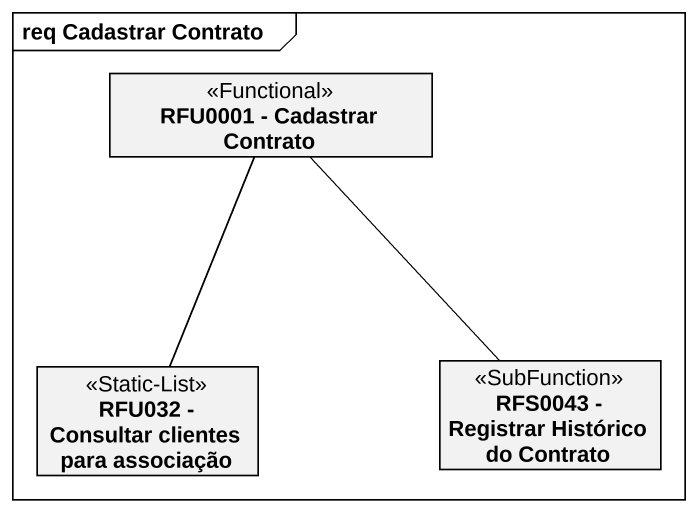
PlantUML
@startuml
mainframe req Cadastrar Contrato
hide circle
hide empty members
class "RFU0001 - Cadastrar Contrato" as RFU0001_Cadastrar_Contrato <<Functional>>
class "RFS0043 - Registrar Histórico do Contrato" as RFS0043_Registrar_Histórico <<SubFunction>>
class "RFU032 - Consultar clientes para associação" as RFU032_Consultar_clientes <<Static-List>>
RFS0043_Registrar_Histórico -up- RFU0001_Cadastrar_Contrato
RFU032_Consultar_clientes -up- RFU0001_Cadastrar_Contrato
@enduml
